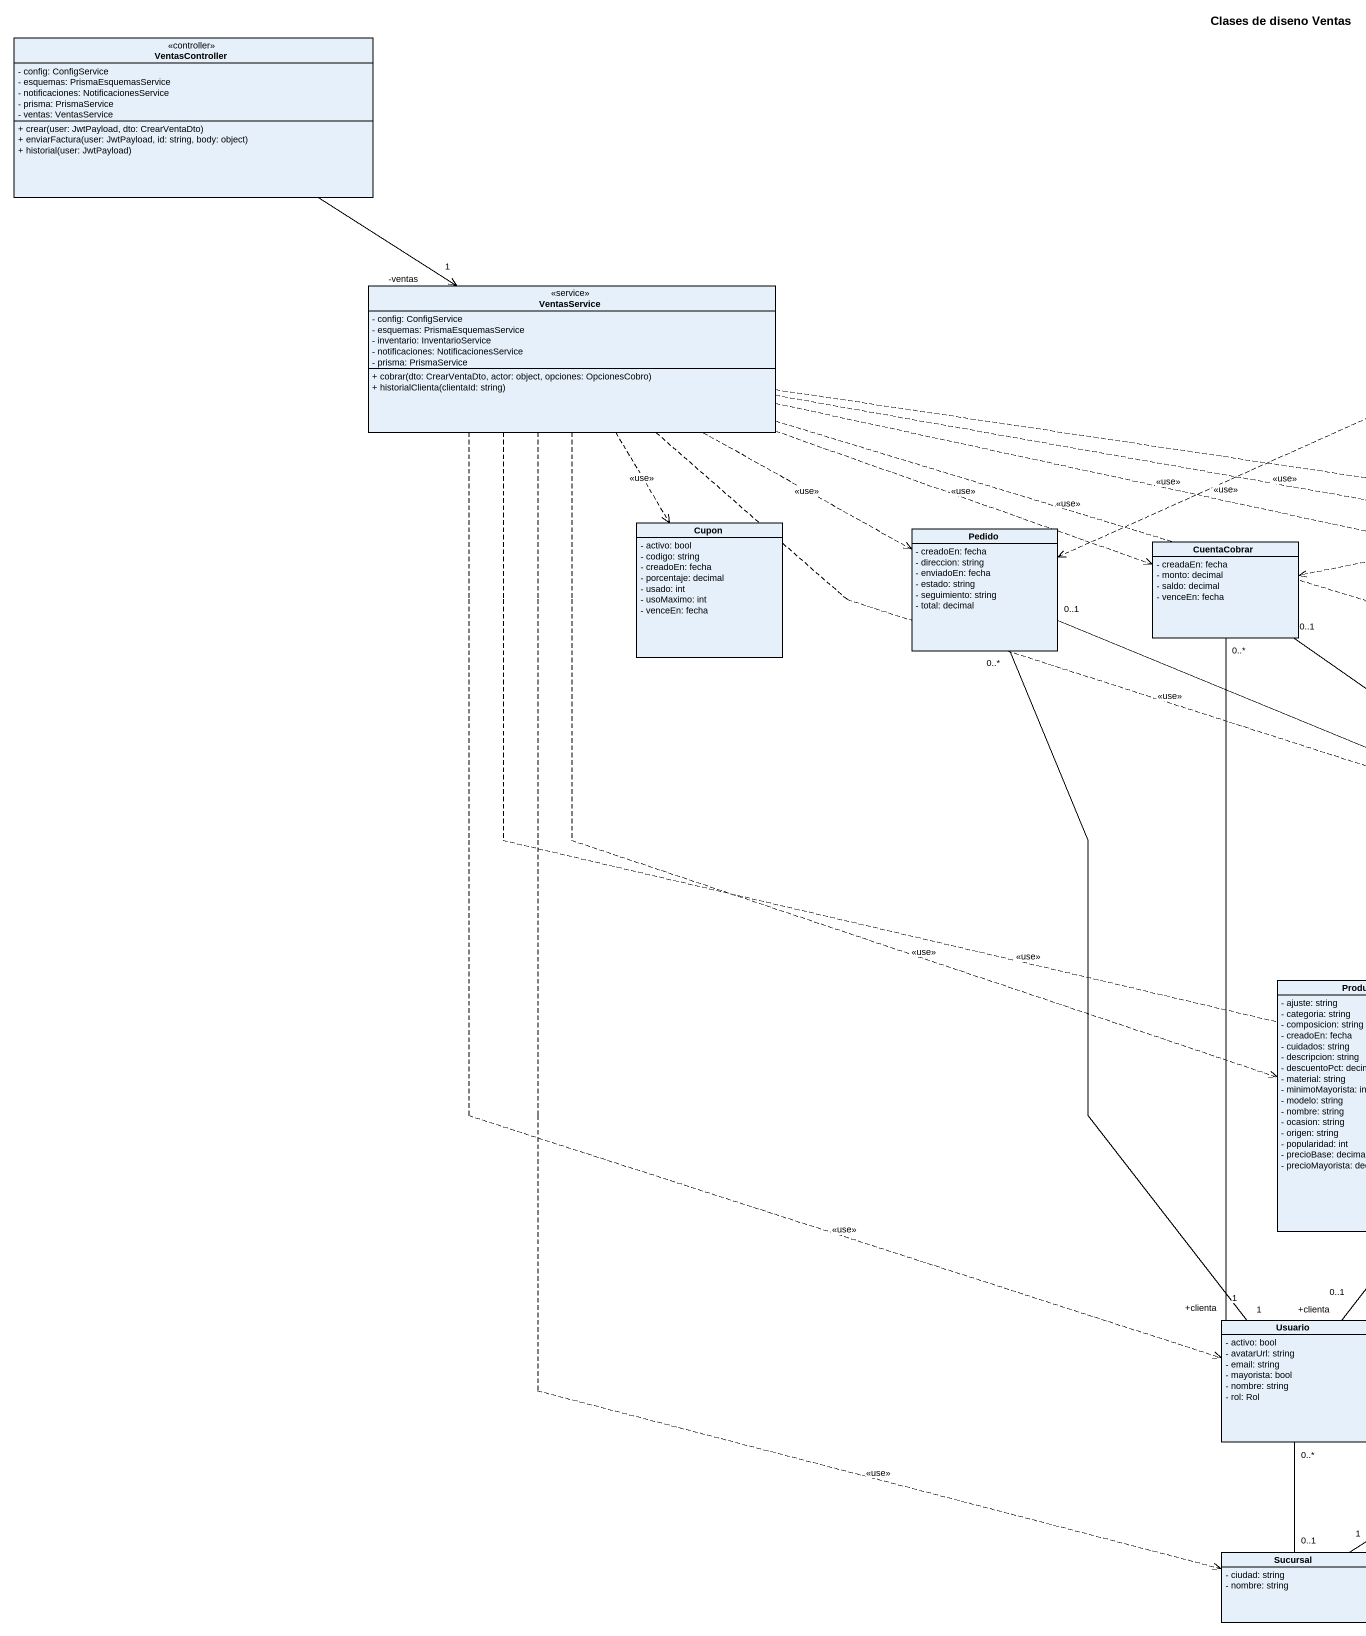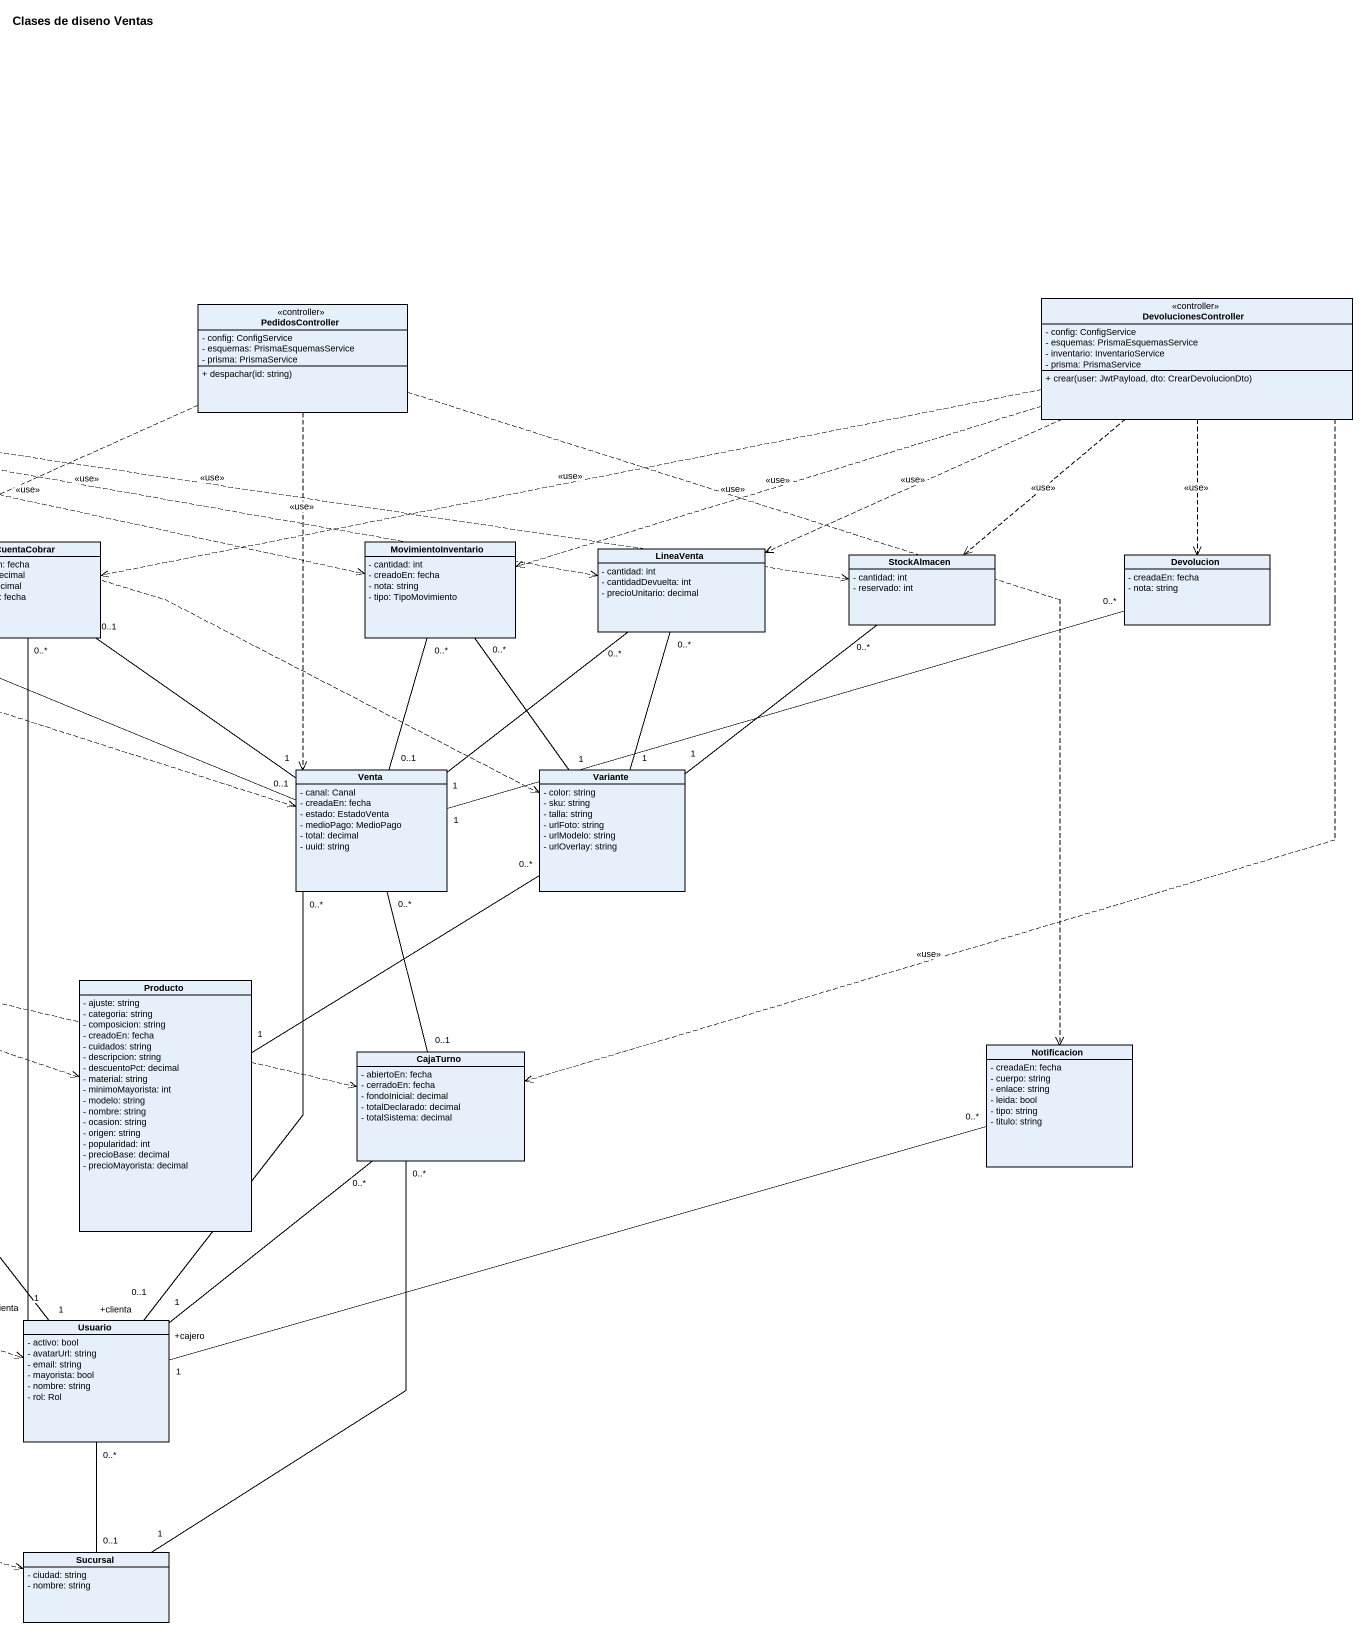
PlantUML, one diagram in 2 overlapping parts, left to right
@startuml
title Clases de diseno Ventas
hide circle
hide empty members
skinparam classAttributeIconSize 0
class VentasController <<controller>> {
  - config: ConfigService
  - esquemas: PrismaEsquemasService
  - notificaciones: NotificacionesService
  - prisma: PrismaService
  - ventas: VentasService
  + crear(user: JwtPayload, dto: CrearVentaDto)
  + enviarFactura(user: JwtPayload, id: string, body: object)
  + historial(user: JwtPayload)
}
class VentasService <<service>> {
  - config: ConfigService
  - esquemas: PrismaEsquemasService
  - inventario: InventarioService
  - notificaciones: NotificacionesService
  - prisma: PrismaService
  + cobrar(dto: CrearVentaDto, actor: object, opciones: OpcionesCobro)
  + historialClienta(clientaId: string)
}
class PedidosController <<controller>> {
  - config: ConfigService
  - esquemas: PrismaEsquemasService
  - prisma: PrismaService
  + despachar(id: string)
}
class DevolucionesController <<controller>> {
  - config: ConfigService
  - esquemas: PrismaEsquemasService
  - inventario: InventarioService
  - prisma: PrismaService
  + crear(user: JwtPayload, dto: CrearDevolucionDto)
}
class Cupon {
  - activo: bool
  - codigo: string
  - creadoEn: fecha
  - porcentaje: decimal
  - usado: int
  - usoMaximo: int
  - venceEn: fecha
}
class Pedido {
  - creadoEn: fecha
  - direccion: string
  - enviadoEn: fecha
  - estado: string
  - seguimiento: string
  - total: decimal
}
class CuentaCobrar {
  - creadaEn: fecha
  - monto: decimal
  - saldo: decimal
  - venceEn: fecha
}
class MovimientoInventario {
  - cantidad: int
  - creadoEn: fecha
  - nota: string
  - tipo: TipoMovimiento
}
class LineaVenta {
  - cantidad: int
  - cantidadDevuelta: int
  - precioUnitario: decimal
}
class StockAlmacen {
  - cantidad: int
  - reservado: int
}
class Devolucion {
  - creadaEn: fecha
  - nota: string
}
class Venta {
  - canal: Canal
  - creadaEn: fecha
  - estado: EstadoVenta
  - medioPago: MedioPago
  - total: decimal
  - uuid: string
}
class Variante {
  - color: string
  - sku: string
  - talla: string
  - urlFoto: string
  - urlModelo: string
  - urlOverlay: string
}
class Producto {
  - ajuste: string
  - categoria: string
  - composicion: string
  - creadoEn: fecha
  - cuidados: string
  - descripcion: string
  - descuentoPct: decimal
  - material: string
  - minimoMayorista: int
  - modelo: string
  - nombre: string
  - ocasion: string
  - origen: string
  - popularidad: int
  - precioBase: decimal
  - precioMayorista: decimal
}
class CajaTurno {
  - abiertoEn: fecha
  - cerradoEn: fecha
  - fondoInicial: decimal
  - totalDeclarado: decimal
  - totalSistema: decimal
}
class Notificacion {
  - creadaEn: fecha
  - cuerpo: string
  - enlace: string
  - leida: bool
  - tipo: string
  - titulo: string
}
class Usuario {
  - activo: bool
  - avatarUrl: string
  - email: string
  - mayorista: bool
  - nombre: string
  - rol: Rol
}
class Sucursal {
  - ciudad: string
  - nombre: string
}
VentasController --> "-ventas\n1" VentasService
VentasService ..> Cupon : <<use>>
VentasService .right.> Pedido : <<use>>
VentasService .right.> CuentaCobrar : <<use>>
VentasService .right.> MovimientoInventario : <<use>>
VentasService .right.> LineaVenta : <<use>>
VentasService .right.> StockAlmacen : <<use>>
VentasService .right.> Venta : <<use>>
VentasService .right.> Variante : <<use>>
VentasService ..> Producto : <<use>>
VentasService ..> CajaTurno : <<use>>
VentasService ..> Usuario : <<use>>
VentasService ..> Sucursal : <<use>>
PedidosController .left.> Pedido : <<use>>
PedidosController ..> Venta : <<use>>
PedidosController ..> Notificacion : <<use>>
DevolucionesController .left.> CuentaCobrar : <<use>>
DevolucionesController .left.> MovimientoInventario : <<use>>
DevolucionesController .left.> LineaVenta : <<use>>
DevolucionesController ..> StockAlmacen : <<use>>
DevolucionesController ..> Devolucion : <<use>>
DevolucionesController ..> CajaTurno : <<use>>
Pedido "0..1" -right- "0..1" Venta
Pedido "0..*" -- "1" Usuario
CuentaCobrar "0..1" -- "1" Venta
CuentaCobrar "0..*" -- "+clienta\n1" Usuario
MovimientoInventario "0..*" -- "0..1" Venta
MovimientoInventario "0..*" -- "1" Variante
LineaVenta "0..*" -- "1" Venta
LineaVenta "0..*" -- "1" Variante
StockAlmacen "0..*" -- "1" Variante
Devolucion "0..*" -left- "1" Venta
Venta "0..*" -- "0..1" CajaTurno
Venta "0..*" -- "+clienta\n0..1" Usuario
Variante "0..*" -- "1" Producto
CajaTurno "0..*" -- "+cajero\n1" Usuario
CajaTurno "0..*" -- "1" Sucursal
Notificacion "0..*" -left- "1" Usuario
Usuario "0..*" -- "0..1" Sucursal
@enduml
